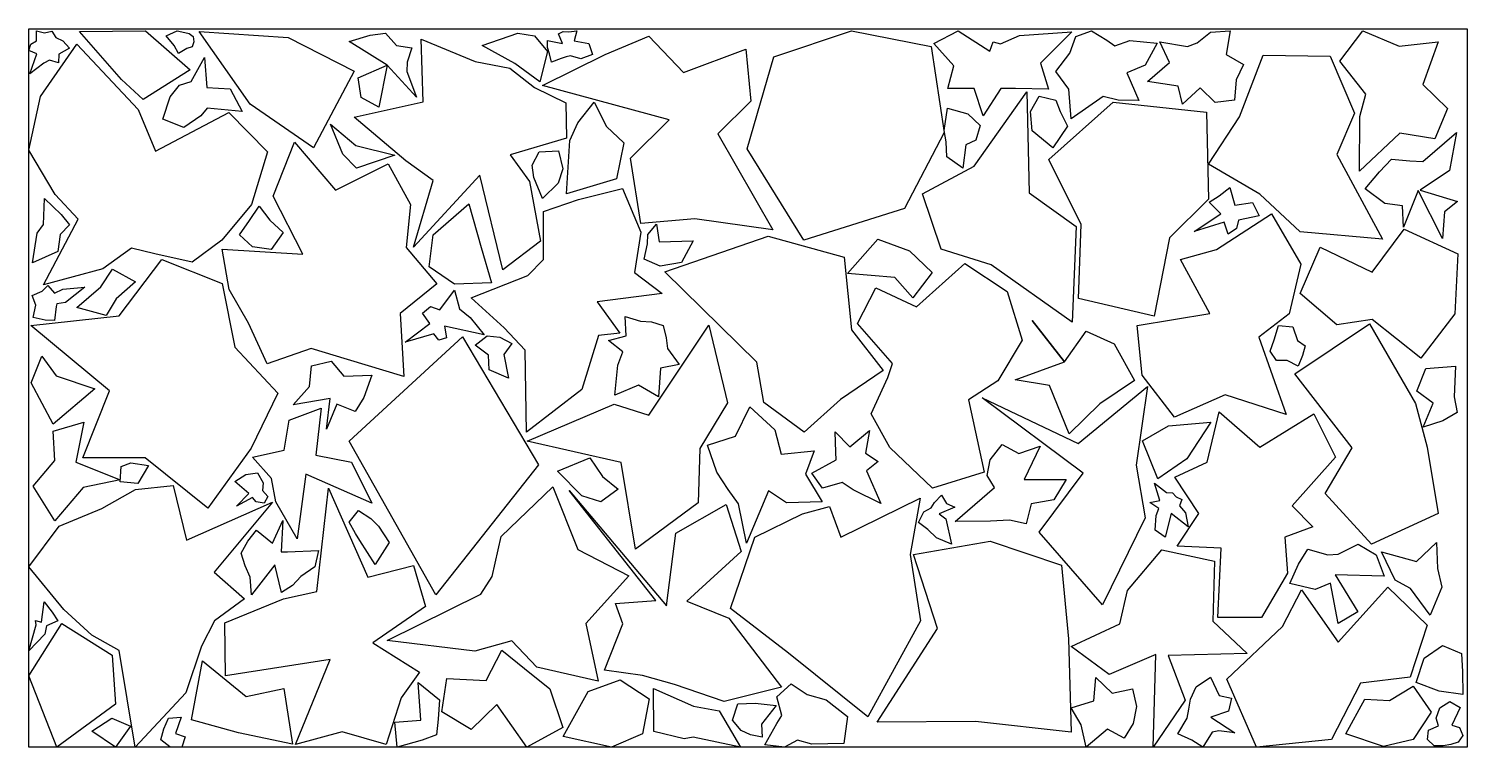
# Model space of a CAD drawing. Header units: metres. Extents: x 0 to 2000, y 0 to 1000.
import ezdxf

# ---------------------------------------------------------------- set-up
doc = ezdxf.new("R2010")
doc.units = ezdxf.units.M

msp = doc.modelspace()

# ---------------------------------------------------------------- linework, layer by layer
for points in [[(0, 0), (0, 1000), (2000, 1000), (2000, 0), (0, 0)], [(10.6, 983.2), (10.6, 996.9), (21.8, 994.4), (31.9, 996.7), (37.5, 987.9), (47.5, 983.4), (56.6, 972.8), (41.8, 964.8), (41.4, 952.5), (28.9, 956.4), (20.8, 952.2), (1.6, 937.3), (11, 964.9), (0.2, 969.5), (3.1, 978.7), (10.6, 983.2)], [(159.2, 901.7), (129.1, 929.5), (70.7, 996.3), (162.1, 996.9), (224.4, 942.6), (159.2, 901.7)], [(219.7, 972.4), (208, 965.5), (202.1, 976.9), (190.9, 990.2), (206.5, 996.9), (217.1, 995), (223.2, 993.6), (228.5, 989.1), (229.7, 982), (227.2, 974.8), (219.7, 972.4)], [(360.8, 988), (452.5, 941.1), (395.8, 834.3), (307.6, 894.9), (237.1, 996.2), (360.8, 988)], [(496.2, 993.8), (511.3, 976.5), (532.5, 973.6), (526.2, 953.6), (525.5, 940.3), (539.3, 904.7), (498.1, 949.5), (486.7, 890.8), (462.1, 904.1), (458, 931.8), (498.1, 949.5), (445.4, 982.2), (474.5, 991.1), (496.2, 993.8)], [(669.3, 824.6), (696.4, 787.2), (711.4, 704.3), (658.9, 664.6), (627, 796), (534.8, 695.9), (562.2, 788.6), (524.3, 816.1), (452.5, 877.1), (548.5, 898.5), (545.5, 985.6), (620.5, 954.3), (668.9, 945.2), (703.1, 918.3), (746.8, 897), (747.5, 847.9), (669.3, 824.6)], [(703.3, 989.9), (721.1, 968.5), (710.7, 926.2), (675.9, 951.7), (630.6, 976.6), (679.9, 994), (703.3, 989.9)], [(1003.9, 899.1), (958.2, 853.7), (1034.3, 720.1), (925.9, 735.5), (851.1, 729), (836.5, 819.9), (890.5, 873.2), (714.1, 921.2), (801.5, 964), (861.9, 989.8), (910.5, 939.1), (997.2, 971.6), (1003.9, 899.1)], [(721.3, 973.9), (721.1, 983.5), (741.9, 979.4), (736.7, 992.7), (743.1, 996.3), (751.1, 995.9), (762, 996.9), (758.1, 983.3), (778.7, 979.4), (783.6, 964.3), (767.8, 958.2), (753.1, 962.1), (747.2, 961.1), (740.4, 958.5), (726.9, 953.4), (724, 964.9), (721.3, 973.9)], [(999, 832.9), (1035.9, 961), (1143.7, 996.9), (1254.6, 975.3), (1272.6, 855.5), (1217.8, 750), (1077.7, 705.7), (999, 832.9)], [(1341.1, 981.9), (1351.3, 979.1), (1377.6, 990.7), (1450.2, 995.5), (1406.6, 952.3), (1417.9, 916), (1371.9, 916.9), (1351.7, 917), (1326.9, 879), (1314.4, 916.6), (1278, 916.7), (1286.4, 948.3), (1258.5, 979.3), (1292.2, 996.9), (1336.3, 968.6), (1341.1, 981.9)], [(1514.9, 900.4), (1493.6, 905.9), (1449.2, 874.6), (1446.3, 916.1), (1428.1, 940.5), (1447.6, 966.2), (1455.8, 989.2), (1477.8, 996.9), (1499, 984), (1510.2, 976.1), (1530.8, 983.6), (1568.9, 979.7), (1552.4, 949.4), (1526.7, 938.7), (1543.5, 900), (1514.9, 900.4)], [(1678.9, 928.9), (1676.2, 900.5), (1649.4, 897.5), (1628.6, 917.9), (1603.9, 895.2), (1598.1, 920.3), (1555.4, 926.7), (1586.2, 953.1), (1572.5, 981.9), (1611, 975.2), (1624.4, 980.4), (1643.1, 995.3), (1670.4, 996.9), (1665, 964.1), (1688.7, 950.1), (1678.9, 928.9)], [(1822.7, 954.7), (1854.9, 996.9), (1905.4, 975.7), (1959.5, 981.8), (1938.4, 922.2), (1972.5, 888.9), (1954.9, 846.8), (1906.2, 854.6), (1850.1, 801.7), (1850.7, 878), (1858.9, 908.8), (1822.7, 954.7)], [(152.2, 887.8), (176.1, 829.5), (278.3, 883.2), (332.1, 828.9), (309.5, 755.3), (268.4, 705.7), (227.4, 675), (175.2, 686.6), (143, 694.5), (103.2, 665.7), (20.4, 643.4), (68.9, 735.2), (36.8, 769.2), (0, 831.2), (16.1, 905.8), (66.7, 978.4), (152.2, 887.8)], [(244.3, 960.2), (247.7, 918.2), (280.2, 916.5), (296.9, 884.7), (248.1, 889.6), (239.1, 879), (215.6, 862.5), (186.6, 874.1), (196.4, 905.4), (209.4, 921.6), (225.9, 926.8), (244.3, 960.2)], [(1843.2, 882.4), (1818.5, 824.8), (1882.4, 707), (1767.6, 717.3), (1711.7, 770), (1640.2, 811.4), (1683.2, 877.3), (1716.2, 963.1), (1809.3, 961.8), (1843.2, 882.4)], [(1387.6, 912), (1390.9, 771.4), (1456.4, 724.9), (1450.5, 591.4), (1338.3, 671.4), (1268.4, 693.2), (1242.6, 770.4), (1314.4, 808.9), (1387.6, 912)], [(1434, 884.8), (1444.3, 864.4), (1423.7, 834.3), (1394.9, 857.7), (1392.8, 885), (1404.6, 906.1), (1428.1, 900.8), (1434, 884.8)], [(817.3, 791.3), (747.8, 770.4), (752.4, 844.5), (763.5, 869.2), (786.3, 897.9), (803.1, 863.8), (827.2, 841.3), (817.3, 791.3)], [(1298.8, 806), (1276.4, 821.9), (1275.6, 842.6), (1272.6, 858.2), (1277.4, 889.4), (1305.6, 881.8), (1322.6, 865.5), (1316.9, 844.9), (1302.8, 838.5), (1298.8, 806)], [(1564.8, 600.1), (1459.6, 624.6), (1463.4, 727.5), (1418.1, 818.1), (1507.7, 897.9), (1637.3, 884), (1640.2, 762.6), (1586.2, 708.9), (1564.8, 600.1)], [(509, 824), (455.8, 806), (436.5, 825.6), (419.7, 867.1), (454.6, 837.3), (509, 824)], [(516.2, 603.7), (521.5, 516.1), (443.2, 539.7), (392.7, 555.2), (331.5, 533.5), (305.4, 590.4), (278.4, 637), (268.7, 693.1), (381.1, 686.3), (339.9, 766.9), (369.3, 842.3), (426.6, 775.5), (499.9, 811.8), (530.7, 755.4), (524.8, 695.4), (567.3, 645.2), (516.2, 603.7)], [(1920.4, 816), (1938.5, 815.2), (1985.2, 855.5), (1975.2, 802.9), (1934.4, 775.2), (1986.7, 759.7), (1968.5, 745), (1965.7, 707.9), (1932, 774.7), (1911.4, 724), (1910.2, 753.3), (1885.5, 756.7), (1858.3, 777.4), (1878, 800.7), (1894.8, 818.5), (1920.4, 816)], [(699.9, 810), (709.8, 828.7), (736.3, 829.9), (742.7, 805.2), (736, 785.1), (714.5, 763.6), (702.2, 793.1), (699.9, 810)], [(40.2, 690.1), (5.4, 674.2), (11.5, 715.5), (20.4, 727.7), (21.7, 763.6), (45.2, 741.7), (56.6, 727.1), (43.6, 713.6), (40.2, 690.1)], [(842, 660.9), (880.8, 631.4), (790.4, 620), (821.6, 576.1), (792, 573.1), (769.1, 497.8), (692.1, 438.3), (690.3, 552.6), (661.2, 583.9), (615.1, 625.5), (694, 656.7), (715.6, 679), (715.5, 745.7), (764.3, 762.4), (825.7, 777.8), (850.8, 717.1), (842, 660.9)], [(1677, 754.6), (1701.5, 758.4), (1710.9, 739.8), (1681.9, 733.6), (1679.4, 721.8), (1667.4, 714.1), (1661.9, 730.8), (1620.4, 717.7), (1657.2, 742.5), (1641.1, 758.7), (1655.3, 767.5), (1670, 779), (1677, 754.6)], [(353.5, 716.2), (337.2, 692.9), (311.1, 696.4), (293.1, 713.3), (306.8, 733.3), (320.5, 753.2), (335.4, 733.6), (353.5, 716.2)], [(562.2, 713.4), (611.7, 756.5), (628.9, 695.6), (643.4, 646.4), (591.8, 644.7), (556.7, 668.8), (562.2, 713.4)], [(1768.5, 672.2), (1752.6, 603.4), (1710.1, 570.9), (1748.1, 462.9), (1663.6, 490.4), (1592.9, 459.6), (1548.2, 518), (1541.3, 587), (1642.3, 603.9), (1601.4, 678.9), (1651.2, 692.8), (1727.9, 742.4), (1768.5, 672.2)], [(907.6, 674.5), (877.9, 669.6), (855.5, 679.3), (860.1, 700.6), (860.9, 713.8), (872.6, 728.2), (876.5, 703.6), (923.9, 705), (907.6, 674.5)], [(1818.6, 588), (1767.5, 631.3), (1795.3, 696), (1867.6, 661.3), (1912.3, 721.1), (1986.9, 686.9), (1982.6, 603), (1935.4, 541.3), (1867.6, 595.5), (1818.6, 588)], [(1128.7, 484), (1077.9, 438.3), (1022, 479.7), (1012.2, 535.8), (884.2, 661.9), (1028.1, 711.5), (1133.6, 682.3), (1144.1, 581), (1187.8, 524.5), (1128.7, 484)], [(1180.6, 707), (1224.4, 691.1), (1256, 660.7), (1229.1, 625.3), (1204.1, 653.9), (1138.3, 659.3), (1180.6, 707)], [(2.9, 586.8), (125.9, 600.6), (185.1, 678.7), (268.7, 645.6), (286.6, 556.8), (346.4, 492.7), (309.2, 416.3), (249, 332.8), (161.7, 402.9), (75, 402.8), (112.2, 496.1), (2.9, 586.8)], [(66.9, 612), (100.4, 640.7), (116.4, 665.4), (148.5, 647.6), (121.7, 623.9), (107.7, 601), (66.9, 612)], [(1171.3, 463.9), (1194.6, 514.7), (1200.8, 534.2), (1152.4, 589.9), (1177.6, 639.3), (1234.4, 613.1), (1301.5, 673.2), (1360.4, 634.3), (1381.2, 566.5), (1347.3, 510.1), (1306.8, 483.3), (1328.2, 382.7), (1256.4, 360.6), (1197.1, 417.4), (1171.3, 463.9)], [(6.1, 598.3), (10, 615.5), (4.7, 628.9), (18.7, 634.9), (26.4, 642.6), (35.7, 631.8), (47.3, 637.7), (77.8, 640.2), (51.3, 619.2), (38.9, 617.2), (38, 613.6), (35.6, 593.9), (22.7, 594.3), (6.1, 598.3)], [(613.5, 598.2), (633.3, 573.9), (577.8, 586.1), (580.8, 569.9), (570.2, 566.7), (563.3, 575.2), (523.2, 563.6), (557.5, 590), (547.6, 604.1), (558.4, 613.4), (571.6, 609), (592.1, 636.3), (598.7, 610.4), (613.5, 598.2)], [(862, 462.2), (945.6, 587.4), (971.6, 479.2), (933.1, 416), (930.5, 340.2), (843.4, 275.7), (823.6, 396.2), (692.9, 426), (813.8, 477.7), (862, 462.2)], [(886.2, 569.9), (887.9, 555), (904.3, 532.9), (878.3, 527.8), (875.4, 487.8), (847.9, 504.1), (814.8, 490), (818.8, 531.8), (825.8, 550.2), (806, 566), (830.5, 572.7), (829.2, 599.3), (850.5, 592.9), (866, 592.1), (882, 586.9), (886.2, 569.9)], [(1537.3, 510.5), (1489.4, 477.9), (1446.6, 436.4), (1419.4, 503.6), (1371.6, 511.2), (1440.2, 536.2), (1394.9, 593.9), (1440.2, 536.2), (1470.4, 578.9), (1509.2, 561.3), (1537.3, 510.5)], [(1725.8, 551.4), (1731.4, 567.2), (1737.6, 586.8), (1757.6, 585.3), (1764, 566.1), (1774.6, 558.6), (1771.1, 545.3), (1764.9, 530.4), (1749.7, 538.2), (1734.8, 538.4), (1725.8, 551.4)], [(1944.3, 417.7), (1959.6, 325.5), (1867.1, 282.8), (1802.6, 353), (1839.9, 416.5), (1760.4, 519.5), (1864.2, 589.5), (1928, 478.2), (1944.3, 417.7)], [(445.4, 425.9), (603, 571), (708.6, 393.1), (566, 212.1), (445.4, 425.9)], [(620.8, 559.4), (637.5, 572.7), (654.8, 570.7), (671.7, 562.1), (660.6, 546.8), (667.2, 513.6), (640.3, 525.5), (639.4, 545.7), (620.8, 559.4)], [(91.9, 498.7), (34.1, 449.7), (3.3, 507.2), (18.3, 544.4), (38.2, 517), (91.9, 498.7)], [(367.6, 476.6), (390.2, 501.9), (393, 531), (420.5, 537.3), (438, 516.7), (476.9, 517.9), (465.9, 487), (454, 467.1), (428.1, 477.3), (414, 442.8), (418.9, 485.3), (367.6, 476.6)], [(1981.9, 487.5), (1986.2, 466.1), (1966, 454.1), (1938.7, 445.4), (1952.5, 478.7), (1930.1, 495.5), (1942.5, 527.1), (1983.5, 530.2), (1981.9, 487.5)], [(1555.4, 502), (1539.8, 392.4), (1552.1, 319.2), (1492.8, 198.4), (1404.7, 299.2), (1466, 381.3), (1325.7, 486.1), (1459, 422.9), (1555.4, 502)], [(399, 406.7), (448.8, 396.7), (477.2, 339.6), (385, 380.3), (373, 289.9), (343.4, 341.4), (337.5, 374.2), (311.1, 403.6), (355.1, 413.7), (362.1, 455.3), (406.4, 471.8), (399, 406.7)], [(1037.4, 441.6), (1045.9, 408), (1092, 412.4), (1080, 379.9), (1102.9, 341.4), (1053.7, 340), (1028.4, 356.8), (997.8, 284), (986.9, 339), (972.4, 358.9), (956.7, 382.9), (943.7, 420.6), (982.8, 432.9), (1002.4, 473.7), (1037.4, 441.6)], [(1746.6, 292.5), (1750.3, 242.1), (1714.1, 180.7), (1653.3, 180.6), (1658, 277.1), (1596.5, 279.9), (1626.6, 325.3), (1593.4, 375.8), (1638.5, 397), (1654.9, 466.6), (1711.5, 417.7), (1786.5, 464.1), (1817, 403.9), (1756.6, 336), (1785.5, 306.9), (1746.6, 292.5)], [(76.6, 452.5), (65.3, 396.6), (127.3, 372), (75.6, 361.5), (36.4, 315.3), (5.9, 363.3), (36.4, 399), (33.7, 439.8), (76.6, 452.5)], [(1168.9, 440.7), (1163.4, 409.3), (1181.2, 397.9), (1164.7, 384.9), (1184.9, 339.4), (1146, 358.3), (1130.7, 368.6), (1103.6, 360.5), (1088.8, 381.5), (1122.7, 400), (1122.1, 410.6), (1121.1, 439.2), (1141.6, 417.9), (1168.9, 440.7)], [(1610.3, 401.4), (1569.9, 373.5), (1548.3, 426.5), (1584.5, 447.4), (1643.7, 452.5), (1610.3, 401.4)], [(1342.5, 361.4), (1332.5, 378), (1336.7, 400), (1353.2, 421.4), (1376.6, 408.9), (1406.1, 418.9), (1384, 372.6), (1442.3, 372.8), (1425, 344.2), (1393.9, 339), (1386.7, 311.1), (1363.8, 315.9), (1337.3, 314.5), (1288, 314), (1342.5, 361.4)], [(735.3, 384.1), (780.2, 403), (797.7, 376.8), (819.6, 359.2), (795.5, 341.7), (769.1, 349.7), (735.3, 384.1)], [(142.1, 395.9), (166.7, 392), (151.5, 367.3), (127.3, 369.2), (128.4, 390.9), (142.1, 395.9)], [(325, 357.2), (332.3, 349.1), (327.2, 339.5), (316.3, 341.6), (311.3, 347.4), (288.7, 335.4), (306.2, 353.4), (286.6, 369.9), (301.7, 379.6), (318.2, 381.8), (326, 368.2), (325, 357.2)], [(101.8, 332.3), (148.6, 358.8), (200.6, 364.5), (219.1, 288.1), (339.1, 341.2), (257.6, 243.9), (300.1, 206.6), (258.4, 175.9), (240.2, 140.6), (218.2, 75.9), (147.9, 0), (125.5, 134.6), (87.9, 155.8), (48.9, 191.6), (0, 250.9), (42.2, 307.8), (101.8, 332.3)], [(543.4, 104.4), (517.9, 69), (496.9, 3.8), (435.7, 21.4), (371, 3.9), (418.9, 122), (273.3, 99.2), (272.4, 173.1), (354.2, 206.5), (400.5, 216.7), (416.8, 360.6), (471.4, 236.9), (534.7, 253.1), (551.5, 196), (478.4, 145.2), (543.4, 104.4)], [(644.5, 237.5), (657, 293.5), (728.8, 362.6), (763.4, 275.4), (834.3, 238.5), (774.3, 172.1), (791.9, 91.9), (706.5, 111.7), (671.8, 148.3), (620.2, 133.6), (498.3, 148.8), (628.4, 213), (644.5, 237.5)], [(1608.1, 326.1), (1612, 307), (1588.2, 325.3), (1580.2, 292.4), (1566.3, 302), (1567.3, 322.5), (1571, 332.3), (1558.7, 340.5), (1572.8, 343.5), (1565, 367.6), (1582.1, 354.6), (1590, 353.9), (1595.5, 348.6), (1603.2, 344.7), (1599.9, 335.9), (1608.1, 326.1)], [(800.6, 107.1), (825.9, 171.8), (815.7, 200.3), (872, 204.1), (751.2, 357.2), (886.6, 197), (899.8, 297.8), (969.5, 338), (990.5, 272.6), (914.8, 203.1), (973.5, 179.7), (1046.4, 83.5), (966.8, 63.6), (897.9, 87.2), (853.4, 99.8), (800.6, 107.1)], [(1113.3, 335.2), (1129.2, 292.6), (1239.3, 346.6), (1225.3, 268.5), (1239.7, 176.1), (1166.5, 42.4), (1056.4, 130.9), (975.7, 192.9), (1009.5, 292.6), (1075.8, 324.8), (1113.3, 335.2)], [(1269.2, 351), (1276.1, 339.1), (1287.5, 334.2), (1265.8, 325), (1275.2, 317.9), (1282.8, 282.8), (1262.1, 291.5), (1250, 303.1), (1237.2, 312.7), (1244.7, 327.8), (1254.7, 333.4), (1259.4, 340.5), (1269.2, 351)], [(460.5, 287.9), (454.3, 297.4), (445.4, 313.5), (458.4, 329.7), (475.8, 318.2), (486.1, 307.8), (500.9, 285.1), (481.6, 254.5), (460.5, 287.9)], [(342, 253.7), (309.6, 212.1), (307.7, 236.9), (300.9, 252.7), (295.2, 269.9), (304.6, 286.7), (316.4, 302), (338.9, 283.9), (353.4, 315.5), (351, 272.1), (359.9, 272.1), (403, 273.9), (397.6, 250.9), (378.3, 237.5), (366.8, 225.2), (351.6, 215.5), (342, 253.7)], [(1263.3, 165.1), (1230.2, 268.1), (1336.5, 286.7), (1436.1, 253.3), (1445.7, 151.1), (1449.4, 21.2), (1316.1, 35.9), (1179.5, 34.8), (1263.3, 165.1)], [(1820.4, 268.9), (1848.2, 282.8), (1873.4, 267.8), (1884.7, 238), (1816.3, 240), (1847.7, 188.3), (1820.5, 172.1), (1809.8, 228.5), (1788.4, 219.6), (1753.4, 228.1), (1765.5, 255), (1778.4, 275.9), (1806.4, 267.9), (1820.4, 268.9)], [(1899.9, 232.6), (1880.6, 272), (1929.3, 258.6), (1957.2, 285.1), (1958.8, 248.7), (1964.6, 222.9), (1948.4, 183.8), (1921.2, 221), (1899.9, 232.6)], [(1502.2, 101.2), (1449.4, 140.4), (1517, 171.6), (1527.5, 218.3), (1575.2, 274.6), (1648.6, 259), (1646.1, 175.5), (1694.1, 130.4), (1584.2, 127.8), (1607.7, 65.7), (1563.2, 0), (1567.2, 129.2), (1502.2, 101.2)], [(1665.7, 94.7), (1743.1, 167.9), (1769.7, 218.9), (1820.7, 146.4), (1889.4, 222.8), (1944.2, 169.7), (1920.7, 97.4), (1851.7, 89), (1811.1, 10.7), (1706.8, 0), (1665.7, 94.7)], [(22.3, 157.3), (0, 134.3), (10.2, 170.6), (9.5, 176.4), (17.9, 173.9), (21.2, 202.6), (32.5, 188.2), (40.2, 176), (24.7, 169.2), (22.3, 157.3)], [(0, 99.6), (46, 172.1), (115.9, 128), (120.7, 60), (38.8, 0), (0, 99.6)], [(1929.1, 90), (1940.3, 123.8), (1965.8, 141.4), (1992.1, 130.6), (1993.6, 104.9), (1993.7, 73.3), (1961.2, 78.1), (1929.1, 90)], [(291.6, 20.1), (226.2, 38.2), (241.6, 120.2), (302.2, 70.6), (354.7, 81.8), (366.6, 4.4), (291.6, 20.1)], [(742.4, 27.3), (692.4, 0), (650.7, 59.6), (615, 24.7), (574.2, 49.5), (581.3, 95.7), (635.9, 92.8), (657.6, 135), (689.1, 109.5), (724.6, 81.4), (742.4, 27.3)], [(541.6, 90), (571.1, 66.1), (569, 39.2), (567.1, 17.5), (547, 9.9), (512.3, 0), (509, 34.7), (545.1, 37.7), (541.6, 90)], [(822.3, 93.9), (862.5, 67.3), (853.5, 18.5), (810.2, 0), (742.8, 15.2), (777.8, 77.6), (822.3, 93.9)], [(923.6, 13.9), (911.1, 11.8), (869.1, 22.1), (868.5, 81.7), (924, 57), (959.7, 50.6), (989.8, 0), (923.6, 13.9)], [(1069, 9.7), (1050.9, 0), (1023.5, 3.5), (1040, 33.1), (1046.9, 44.4), (1040, 70.1), (1060.1, 88.4), (1082.3, 73.2), (1108.7, 66.1), (1138.3, 42.7), (1133.3, 5.2), (1088.7, 4.4), (1069, 9.7)], [(1506.4, 75.4), (1534.5, 81.1), (1540.2, 56.8), (1535.7, 33.2), (1523.1, 12.6), (1499.7, 25), (1470, 0), (1463.4, 31.2), (1449.4, 55), (1480.9, 64.7), (1483.8, 97.1), (1506.4, 75.4)], [(1668.2, 50.2), (1643.7, 41.9), (1676.8, 20.1), (1654.8, 22.8), (1645.4, 20.9), (1632.2, 0), (1617.3, 9.9), (1597.8, 18.7), (1610.4, 40.5), (1612.7, 52.9), (1615.3, 66.9), (1623.2, 84), (1642.9, 97.5), (1655.3, 71.9), (1672.4, 68.1), (1668.2, 50.2)], [(1925, 84.8), (1949.8, 49), (1925, 10.7), (1883.7, 1.1), (1831.1, 18.7), (1857.7, 66.8), (1892, 65.1), (1925, 84.8)], [(978.6, 37.6), (986, 60.4), (1010, 61.4), (1039.3, 58.2), (1018.7, 32.3), (1019.8, 14.1), (1003.4, 17.1), (990.3, 23.1), (978.6, 37.6)], [(1961.8, 54.9), (1975.6, 63.6), (1990.2, 55.3), (1978.4, 30.6), (1989.2, 27.3), (1993.7, 16.5), (1987.6, 7.3), (1977, 4), (1966.6, 2.2), (1953.9, 2.1), (1944.7, 10.9), (1946.1, 23.8), (1959.9, 30), (1956.7, 40.4), (1961.8, 54.9)], [(87.8, 22.2), (115.6, 40.5), (141.4, 29.4), (120.7, 0), (87.8, 22.2)], [(187.8, 25.8), (194.5, 40.5), (212.1, 41.9), (204, 19), (217.6, 14.3), (212.6, 0), (196.3, 0.5), (183.8, 10.3), (187.8, 25.8)]]:
    msp.add_lwpolyline(points)

doc.saveas('drawing.dxf')
